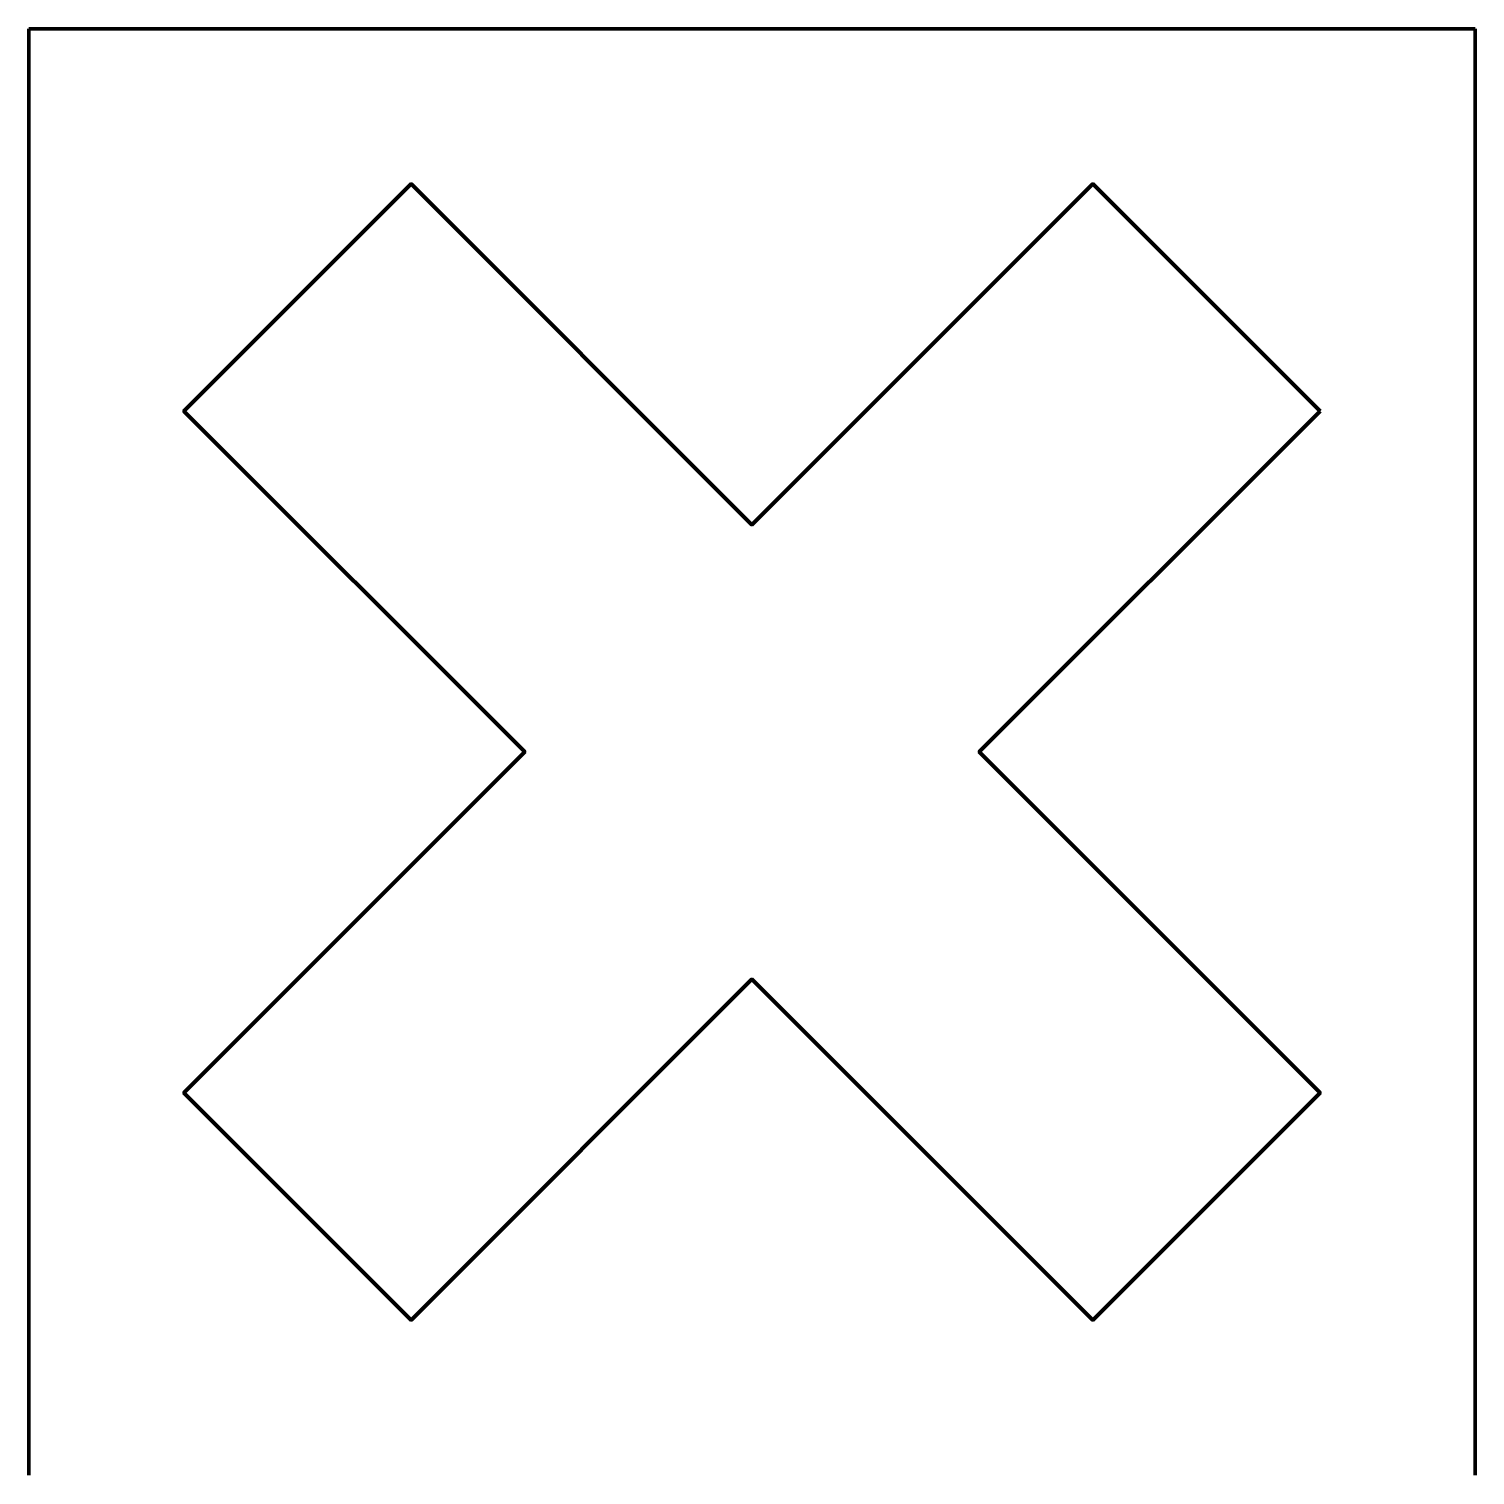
# Model space of a CAD drawing. Header units: inches. Extents: x 0 to 18, y -18 to 0.
import ezdxf

# ---------------------------------------------------------------- set-up
doc = ezdxf.new("R2010")
doc.units = ezdxf.units.IN
doc.header["$MEASUREMENT"] = 0
doc.layers.add('Layer 1', color=7, linetype='Continuous')

msp = doc.modelspace()

# ---------------------------------------------------------------- linework, layer by layer
at = {"layer": 'Layer 1', "color": 179, "lineweight": 70, "true_color": 0x231f20}
for points in [[(18, 0), (0, 0)], [(0, 0), (0, -18)], [(18, 0), (18, -18)], [(16.071, -4.757), (13.243, -1.929), (9, -6.172), (4.757, -1.929), (1.929, -4.757), (6.172, -9), (1.929, -13.243), (4.757, -16.071), (9, -11.828), (13.243, -16.071), (16.071, -13.243), (11.828, -9), (16.071, -4.757)]]:
    msp.add_lwpolyline(points, dxfattribs=at)

doc.saveas('drawing.dxf')
